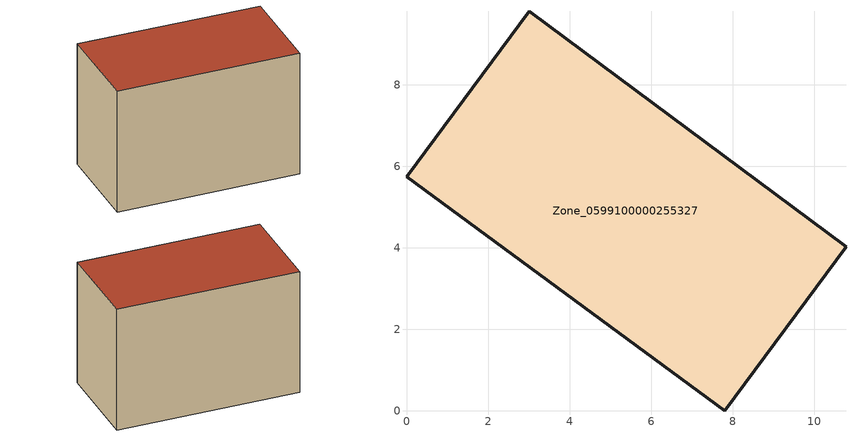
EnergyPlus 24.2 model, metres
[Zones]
Zone_0599100000255327
 floor ground (C_G): 0,5.74 3.01,9.81 10.78,4.02 7.8,0 z1.17
 wall outside (C_F): 3.01,9.81 0,5.74 7.8,0 10.78,4.02 3.01,9.81 z1.17:7.99
 roof outside (C_R): 7.8,0 10.78,4.02 3.01,9.81 0,5.74 z7.99
[BUILDING]
Pand.0599100000255327: North Axis=0; Terrain=City; Loads Convergence Tolerance Value=0.04; Temperature Convergence Tolerance Value=0.4; Solar Distribution=FullExterior; Maximum Number of Warmup Days=25; Minimum Number of Warmup Days=1
[Site:Location]
Rotterdam.The.Hague.AP_ZH_NLD Design_Conditions: Latitude=51.96; Longitude=4.45; Time Zone=1; Elevation=-4.5
[SITE:GROUNDTEMPERATURE:BUILDINGSURFACE]
18, 18, 18, 18, 18, 18, 18, 18, 18, 18, 18, 18
[MATERIAL] Thermal Absorptance=0.9; Solar Absorptance=0.7; Visible Absorptance=0.7
Name | Roughness | Thickness | Conductivity | Density | Specific Heat
G.TI.1975-1991 | MediumSmooth | 0.15 | 0.288461 | 540 | 1210
F.TI.1975-1991 | Rough | 0.3 | 0.230769 | 1920 | 840
R.TI.1975-1991 | MediumRough | 0.2 | 0.153846 | 1500 | 1000
[CONSTRUCTION]
C_G: G.TI.1975-1991
C_F: F.TI.1975-1991
C_R: R.TI.1975-1991
[ZONE]
Zone_0599100000255327: Type=1; Multiplier=1; Ceiling Height=Autocalculate; Volume=Autocalculate; Floor Area=autocalculate; Part of Total Floor Area=Yes
[ZONEINFILTRATION:DESIGNFLOWRATE]
Infil_Zone_0599100000255327: Zone or ZoneList or Space or SpaceList=Zone_0599100000255327; Schedule=AlwaysOn; Design Flow Rate Calculation Method=Flow/Area; Flow Rate per Floor Area=0.003; Constant Term Coefficient=1; Temperature Term Coefficient=0; Velocity Term Coefficient=0; Velocity Squared Term Coefficient=0
[HVACTEMPLATE:ZONE:IDEALLOADSAIRSYSTEM]
Zone_0599100000255327: Maximum Heating Supply Air Temperature=50; Minimum Cooling Supply Air Temperature=13; Maximum Heating Supply Air Humidity Ratio=0.0156; Minimum Cooling Supply Air Humidity Ratio=0.0077; Heating Limit=NoLimit; Cooling Limit=NoLimit; Dehumidification Control Type=ConstantSensibleHeatRatio; Cooling Sensible Heat Ratio=0.7; Dehumidification Setpoint=60; Humidification Control Type=None; Humidification Setpoint=30; Outdoor Air Method=None; Outdoor Air Flow Rate per Person=0.00944; Outdoor Air Flow Rate per Zone Floor Area=0; Outdoor Air Flow Rate per Zone=0; Demand Controlled Ventilation Type=None; Outdoor Air Economizer Type=NoEconomizer; Heat Recovery Type=None; Sensible Heat Recovery Effectiveness=0.7; Latent Heat Recovery Effectiveness=0.65
[ZONECONTROL:THERMOSTAT]
ThermostatControl_Zone_0599100000255327: Zone or ZoneList=Zone_0599100000255327; Control Type Schedule=DualSetpointControlType; Control 1=Thermostat_Zone_0599100000255327; Temperature Difference Between Cutout And Setpoint=0
[THERMOSTATSETPOINT:DUALSETPOINT]
Thermostat_Zone_0599100000255327: Heating Setpoint Temperature Schedule=HeatingSetpoint_Zone_0599100000255327; Cooling Setpoint Temperature Schedule=CoolingSetpoint_Zone_0599100000255327
[SCHEDULE:COMPACT]
HeatingSetpoint_Zone_0599100000255327: Through: 12/31, For: AllDays, Until: 24:00, 21
CoolingSetpoint_Zone_0599100000255327: Through: 12/31, For: AllDays, Until: 24:00, 24
DualSetpointControlType: Through: 12/31, For: AllDays, Until: 24:00, 4
AlwaysOn: Through: 12/31, For: AllDays, Until: 24:00, 1
